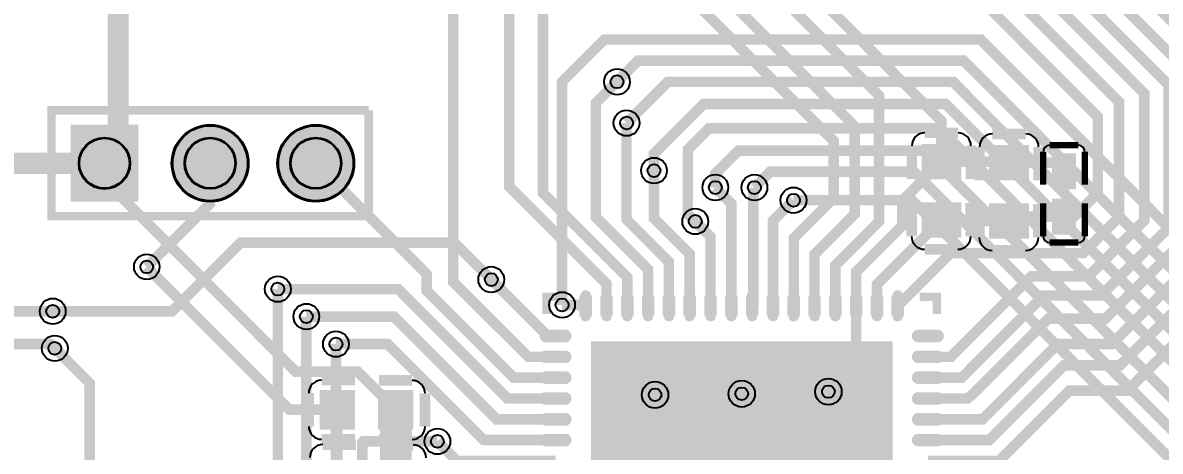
# Model space of a CAD drawing. Header units: millimetres. Extents: x 0 to 155, y 0 to 71.
# Drawn here: x 59.96 to 87.3, y 35.37 to 45.66 of the extents above; entities that cross this region are included whole.
import ezdxf

# ---------------------------------------------------------------- set-up
doc = ezdxf.new("R2010")
doc.units = ezdxf.units.MM
for name, color, linetype, true_color in [('BottomLayer', 7, 'Continuous', 0x0000ff), ('BottomSolderMaskLayer', 7, 'Continuous', 0xaa00ff), ('Hole', 7, 'Continuous', 0x222222), ('Multi-Layer', 7, 'Continuous', 0xc0c0c0), ('TopLayer', 7, 'Continuous', 0xff0000), ('TopPasteMaskLayer', 7, 'Continuous', 0x808080), ('TopSilkLayer', 7, 'Continuous', 0xffcc00), ('TopSolderMaskLayer', 7, 'Continuous', 0x800080)]:
    doc.layers.add(name, color=color, linetype=linetype, true_color=true_color)

msp = doc.modelspace()

# ---------------------------------------------------------------- hatches: boundary and pattern name
at = {"layer": 'BottomSolderMaskLayer'}
for points in [[(61.111, 43.215), (62.737, 43.215), (62.737, 41.365), (61.111, 41.365)], [(63.539, 42.29, 1), (65.39, 42.29, 1)], [(66.079, 42.29, 1), (67.93, 42.29, 1)]]:
    msp.add_hatch(color=256, dxfattribs=at).paths.add_polyline_path(points)
at = {"layer": 'Multi-Layer'}
for points in [[(61.137, 43.19), (62.712, 43.19), (62.712, 41.39), (61.137, 41.39)], [(63.564, 42.29, 1), (65.364, 42.29, 1)], [(66.104, 42.29, 1), (67.904, 42.29, 1)]]:
    msp.add_hatch(color=256, dxfattribs=at).paths.add_polyline_path(points)
at = {"layer": 'TopLayer'}
for points in [[(81.591, 41.93), (81.591, 42.73), (82.491, 42.73), (82.491, 41.93)], [(83.217, 41.904), (83.217, 42.704), (84.117, 42.704), (84.117, 41.904)], [(85.258, 41.703), (84.718, 41.703), (84.718, 42.493), (85.258, 42.493)], [(81.591, 40.53), (81.591, 41.33), (82.491, 41.33), (82.491, 40.53)], [(83.217, 40.504), (83.217, 41.304), (84.117, 41.304), (84.117, 40.504)], [(85.258, 41.403), (84.718, 41.403), (84.718, 40.613), (85.258, 40.613)], [(73.616, 39.117, -0.785398), (73.366, 39.117), (73.366, 38.617, -0.785398), (73.616, 38.617)], [(74.117, 39.117, -0.785398), (73.867, 39.117), (73.867, 38.617, -0.785398), (74.117, 38.617)], [(74.616, 39.117, -0.785398), (74.366, 39.117), (74.366, 38.617, -0.785398), (74.616, 38.617)], [(75.117, 39.117, -0.785398), (74.867, 39.117), (74.867, 38.617, -0.785398), (75.117, 38.617)], [(75.616, 39.117, -0.785398), (75.366, 39.117), (75.366, 38.617, -0.785398), (75.616, 38.617)], [(76.117, 39.117, -0.785398), (75.867, 39.117), (75.867, 38.617, -0.785398), (76.117, 38.617)], [(76.616, 39.117, -0.785398), (76.366, 39.117), (76.366, 38.617, -0.785398), (76.616, 38.617)], [(77.117, 39.117, -0.785398), (76.867, 39.117), (76.867, 38.617, -0.785398), (77.117, 38.617)], [(77.616, 39.117, -0.785398), (77.366, 39.117), (77.366, 38.617, -0.785398), (77.616, 38.617)], [(78.117, 39.117, -0.785398), (77.867, 39.117), (77.867, 38.617, -0.785398), (78.117, 38.617)], [(78.616, 39.117, -0.785398), (78.366, 39.117), (78.366, 38.617, -0.785398), (78.616, 38.617)], [(79.117, 39.117, -0.785398), (78.867, 39.117), (78.867, 38.617, -0.785398), (79.117, 38.617)], [(79.616, 39.117, -0.785398), (79.366, 39.117), (79.366, 38.617, -0.785398), (79.616, 38.617)], [(80.117, 39.117, -0.785398), (79.867, 39.117), (79.867, 38.617, -0.785398), (80.117, 38.617)], [(80.616, 39.117, -0.785398), (80.366, 39.117), (80.366, 38.617, -0.785398), (80.616, 38.617)], [(81.117, 39.117, -0.785398), (80.867, 39.117), (80.867, 38.617, -0.785398), (81.117, 38.617)], [(72.516, 38.017, -0.785398), (72.516, 38.267), (73.017, 38.267, -0.785398), (73.017, 38.017)], [(81.466, 38.017, -0.785398), (81.466, 38.267), (81.967, 38.267, -0.785398), (81.967, 38.017)], [(72.516, 37.517, -0.785398), (72.516, 37.767), (73.017, 37.767, -0.785398), (73.017, 37.517)], [(73.642, 37.992), (80.842, 37.992), (80.842, 30.792), (73.642, 30.792)], [(81.466, 37.517, -0.785398), (81.466, 37.767), (81.967, 37.767, -0.785398), (81.967, 37.517)], [(72.516, 37.017, -0.785398), (72.516, 37.267), (73.017, 37.267, -0.785398), (73.017, 37.017)], [(81.466, 37.017, -0.785398), (81.466, 37.267), (81.967, 37.267, -0.785398), (81.967, 37.017)], [(67.923, 35.922), (67.123, 35.922), (67.123, 36.822), (67.923, 36.822)], [(69.323, 35.922), (68.523, 35.922), (68.523, 36.822), (69.323, 36.822)], [(72.516, 36.517, -0.785398), (72.516, 36.767), (73.017, 36.767, -0.785398), (73.017, 36.517)], [(81.466, 36.517, -0.785398), (81.466, 36.767), (81.967, 36.767, -0.785398), (81.967, 36.517)], [(72.516, 36.017, -0.785398), (72.516, 36.267), (73.017, 36.267, -0.785398), (73.017, 36.017)], [(81.466, 36.017, -0.785398), (81.466, 36.267), (81.967, 36.267, -0.785398), (81.967, 36.017)], [(72.516, 35.517, -0.785398), (72.516, 35.767), (73.017, 35.767, -0.785398), (73.017, 35.517)], [(81.466, 35.517, -0.785398), (81.466, 35.767), (81.967, 35.767, -0.785398), (81.967, 35.517)]]:
    msp.add_hatch(color=256, dxfattribs=at).paths.add_polyline_path(points)
at = {"layer": 'TopPasteMaskLayer'}
for points in [[(81.591, 41.93), (81.591, 42.73), (82.491, 42.73), (82.491, 41.93)], [(83.217, 41.904), (83.217, 42.704), (84.117, 42.704), (84.117, 41.904)], [(84.762, 42.333), (85.212, 42.333), (85.262, 42.283), (85.262, 41.803), (85.212, 41.733), (84.762, 41.733), (84.712, 41.803), (84.712, 42.283)], [(81.591, 40.53), (81.591, 41.33), (82.491, 41.33), (82.491, 40.53)], [(83.217, 40.504), (83.217, 41.304), (84.117, 41.304), (84.117, 40.504)], [(84.762, 41.373), (85.212, 41.373), (85.262, 41.303), (85.262, 40.823), (85.212, 40.773), (84.762, 40.773), (84.712, 40.823), (84.712, 41.303)], [(73.366, 39.117), (73.368, 39.133), (73.371, 39.149), (73.376, 39.164), (73.383, 39.179), (73.392, 39.193), (73.403, 39.205), (73.415, 39.216), (73.429, 39.225), (73.444, 39.232), (73.459, 39.237), (73.475, 39.241), (73.491, 39.242), (73.508, 39.241), (73.524, 39.237), (73.539, 39.232), (73.554, 39.225), (73.568, 39.216), (73.58, 39.205), (73.591, 39.193), (73.6, 39.179), (73.607, 39.164), (73.612, 39.149), (73.615, 39.133), (73.617, 39.117), (73.617, 38.617), (73.615, 38.6), (73.612, 38.584), (73.607, 38.569), (73.6, 38.554), (73.591, 38.54), (73.58, 38.528), (73.568, 38.517), (73.554, 38.508), (73.539, 38.501), (73.524, 38.496), (73.508, 38.493), (73.491, 38.492), (73.475, 38.493), (73.459, 38.496), (73.444, 38.501), (73.429, 38.508), (73.415, 38.517), (73.403, 38.528), (73.392, 38.54), (73.383, 38.554), (73.376, 38.569), (73.371, 38.584), (73.368, 38.6), (73.366, 38.617)], [(73.867, 39.117), (73.868, 39.133), (73.871, 39.149), (73.876, 39.164), (73.883, 39.179), (73.892, 39.193), (73.903, 39.205), (73.916, 39.216), (73.929, 39.225), (73.944, 39.232), (73.959, 39.237), (73.975, 39.241), (73.992, 39.242), (74.008, 39.241), (74.024, 39.237), (74.039, 39.232), (74.054, 39.225), (74.068, 39.216), (74.08, 39.205), (74.091, 39.193), (74.1, 39.179), (74.107, 39.164), (74.112, 39.149), (74.116, 39.133), (74.117, 39.117), (74.117, 38.617), (74.116, 38.6), (74.112, 38.584), (74.107, 38.569), (74.1, 38.554), (74.091, 38.54), (74.08, 38.528), (74.068, 38.517), (74.054, 38.508), (74.039, 38.501), (74.024, 38.496), (74.008, 38.493), (73.992, 38.492), (73.975, 38.493), (73.959, 38.496), (73.944, 38.501), (73.929, 38.508), (73.916, 38.517), (73.903, 38.528), (73.892, 38.54), (73.883, 38.554), (73.876, 38.569), (73.871, 38.584), (73.868, 38.6), (73.867, 38.617)], [(74.366, 39.117), (74.368, 39.133), (74.371, 39.149), (74.376, 39.164), (74.383, 39.179), (74.392, 39.193), (74.403, 39.205), (74.415, 39.216), (74.429, 39.225), (74.444, 39.232), (74.459, 39.237), (74.475, 39.241), (74.491, 39.242), (74.508, 39.241), (74.524, 39.237), (74.539, 39.232), (74.554, 39.225), (74.568, 39.216), (74.58, 39.205), (74.591, 39.193), (74.6, 39.179), (74.607, 39.164), (74.612, 39.149), (74.615, 39.133), (74.617, 39.117), (74.617, 38.617), (74.615, 38.6), (74.612, 38.584), (74.607, 38.569), (74.6, 38.554), (74.591, 38.54), (74.58, 38.528), (74.568, 38.517), (74.554, 38.508), (74.539, 38.501), (74.524, 38.496), (74.508, 38.493), (74.491, 38.492), (74.475, 38.493), (74.459, 38.496), (74.444, 38.501), (74.429, 38.508), (74.415, 38.517), (74.403, 38.528), (74.392, 38.54), (74.383, 38.554), (74.376, 38.569), (74.371, 38.584), (74.368, 38.6), (74.366, 38.617)], [(74.867, 39.117), (74.868, 39.133), (74.871, 39.149), (74.876, 39.164), (74.883, 39.179), (74.892, 39.193), (74.903, 39.205), (74.916, 39.216), (74.929, 39.225), (74.944, 39.232), (74.959, 39.237), (74.975, 39.241), (74.992, 39.242), (75.008, 39.241), (75.024, 39.237), (75.039, 39.232), (75.054, 39.225), (75.068, 39.216), (75.08, 39.205), (75.091, 39.193), (75.1, 39.179), (75.107, 39.164), (75.112, 39.149), (75.116, 39.133), (75.117, 39.117), (75.117, 38.617), (75.116, 38.6), (75.112, 38.584), (75.107, 38.569), (75.1, 38.554), (75.091, 38.54), (75.08, 38.528), (75.068, 38.517), (75.054, 38.508), (75.039, 38.501), (75.024, 38.496), (75.008, 38.493), (74.992, 38.492), (74.975, 38.493), (74.959, 38.496), (74.944, 38.501), (74.929, 38.508), (74.916, 38.517), (74.903, 38.528), (74.892, 38.54), (74.883, 38.554), (74.876, 38.569), (74.871, 38.584), (74.868, 38.6), (74.867, 38.617)], [(75.366, 39.117), (75.368, 39.133), (75.371, 39.149), (75.376, 39.164), (75.383, 39.179), (75.392, 39.193), (75.403, 39.205), (75.415, 39.216), (75.429, 39.225), (75.444, 39.232), (75.459, 39.237), (75.475, 39.241), (75.492, 39.242), (75.508, 39.241), (75.524, 39.237), (75.539, 39.232), (75.554, 39.225), (75.568, 39.216), (75.58, 39.205), (75.591, 39.193), (75.6, 39.179), (75.607, 39.164), (75.612, 39.149), (75.615, 39.133), (75.617, 39.117), (75.617, 38.617), (75.615, 38.6), (75.612, 38.584), (75.607, 38.569), (75.6, 38.554), (75.591, 38.54), (75.58, 38.528), (75.568, 38.517), (75.554, 38.508), (75.539, 38.501), (75.524, 38.496), (75.508, 38.493), (75.492, 38.492), (75.475, 38.493), (75.459, 38.496), (75.444, 38.501), (75.429, 38.508), (75.415, 38.517), (75.403, 38.528), (75.392, 38.54), (75.383, 38.554), (75.376, 38.569), (75.371, 38.584), (75.368, 38.6), (75.366, 38.617)], [(75.867, 39.117), (75.868, 39.133), (75.871, 39.149), (75.876, 39.164), (75.883, 39.179), (75.892, 39.193), (75.903, 39.205), (75.916, 39.216), (75.929, 39.225), (75.944, 39.232), (75.959, 39.237), (75.975, 39.241), (75.992, 39.242), (76.008, 39.241), (76.024, 39.237), (76.039, 39.232), (76.054, 39.225), (76.068, 39.216), (76.08, 39.205), (76.091, 39.193), (76.1, 39.179), (76.107, 39.164), (76.112, 39.149), (76.116, 39.133), (76.117, 39.117), (76.117, 38.617), (76.116, 38.6), (76.112, 38.584), (76.107, 38.569), (76.1, 38.554), (76.091, 38.54), (76.08, 38.528), (76.068, 38.517), (76.054, 38.508), (76.039, 38.501), (76.024, 38.496), (76.008, 38.493), (75.992, 38.492), (75.975, 38.493), (75.959, 38.496), (75.944, 38.501), (75.929, 38.508), (75.916, 38.517), (75.903, 38.528), (75.892, 38.54), (75.883, 38.554), (75.876, 38.569), (75.871, 38.584), (75.868, 38.6), (75.867, 38.617)], [(76.366, 39.117), (76.368, 39.133), (76.371, 39.149), (76.376, 39.164), (76.383, 39.179), (76.392, 39.193), (76.403, 39.205), (76.415, 39.216), (76.429, 39.225), (76.444, 39.232), (76.459, 39.237), (76.475, 39.241), (76.492, 39.242), (76.508, 39.241), (76.524, 39.237), (76.539, 39.232), (76.554, 39.225), (76.568, 39.216), (76.58, 39.205), (76.591, 39.193), (76.6, 39.179), (76.607, 39.164), (76.612, 39.149), (76.615, 39.133), (76.617, 39.117), (76.617, 38.617), (76.615, 38.6), (76.612, 38.584), (76.607, 38.569), (76.6, 38.554), (76.591, 38.54), (76.58, 38.528), (76.568, 38.517), (76.554, 38.508), (76.539, 38.501), (76.524, 38.496), (76.508, 38.493), (76.492, 38.492), (76.475, 38.493), (76.459, 38.496), (76.444, 38.501), (76.429, 38.508), (76.415, 38.517), (76.403, 38.528), (76.392, 38.54), (76.383, 38.554), (76.376, 38.569), (76.371, 38.584), (76.368, 38.6), (76.366, 38.617)], [(76.867, 39.117), (76.868, 39.133), (76.871, 39.149), (76.876, 39.164), (76.883, 39.179), (76.892, 39.193), (76.903, 39.205), (76.916, 39.216), (76.929, 39.225), (76.944, 39.232), (76.959, 39.237), (76.975, 39.241), (76.992, 39.242), (77.008, 39.241), (77.024, 39.237), (77.039, 39.232), (77.054, 39.225), (77.068, 39.216), (77.08, 39.205), (77.091, 39.193), (77.1, 39.179), (77.107, 39.164), (77.112, 39.149), (77.116, 39.133), (77.117, 39.117), (77.117, 38.617), (77.116, 38.6), (77.112, 38.584), (77.107, 38.569), (77.1, 38.554), (77.091, 38.54), (77.08, 38.528), (77.068, 38.517), (77.054, 38.508), (77.039, 38.501), (77.024, 38.496), (77.008, 38.493), (76.992, 38.492), (76.975, 38.493), (76.959, 38.496), (76.944, 38.501), (76.929, 38.508), (76.916, 38.517), (76.903, 38.528), (76.892, 38.54), (76.883, 38.554), (76.876, 38.569), (76.871, 38.584), (76.868, 38.6), (76.867, 38.617)], [(77.366, 39.117), (77.368, 39.133), (77.371, 39.149), (77.376, 39.164), (77.383, 39.179), (77.392, 39.193), (77.403, 39.205), (77.415, 39.216), (77.429, 39.225), (77.444, 39.232), (77.459, 39.237), (77.475, 39.241), (77.491, 39.242), (77.508, 39.241), (77.524, 39.237), (77.539, 39.232), (77.554, 39.225), (77.568, 39.216), (77.58, 39.205), (77.591, 39.193), (77.6, 39.179), (77.607, 39.164), (77.612, 39.149), (77.615, 39.133), (77.617, 39.117), (77.617, 38.617), (77.615, 38.6), (77.612, 38.584), (77.607, 38.569), (77.6, 38.554), (77.591, 38.54), (77.58, 38.528), (77.568, 38.517), (77.554, 38.508), (77.539, 38.501), (77.524, 38.496), (77.508, 38.493), (77.491, 38.492), (77.475, 38.493), (77.459, 38.496), (77.444, 38.501), (77.429, 38.508), (77.415, 38.517), (77.403, 38.528), (77.392, 38.54), (77.383, 38.554), (77.376, 38.569), (77.371, 38.584), (77.368, 38.6), (77.366, 38.617)], [(77.867, 39.117), (77.868, 39.133), (77.871, 39.149), (77.876, 39.164), (77.883, 39.179), (77.892, 39.193), (77.903, 39.205), (77.916, 39.216), (77.929, 39.225), (77.944, 39.232), (77.959, 39.237), (77.975, 39.241), (77.992, 39.242), (78.008, 39.241), (78.024, 39.237), (78.039, 39.232), (78.054, 39.225), (78.068, 39.216), (78.08, 39.205), (78.091, 39.193), (78.1, 39.179), (78.107, 39.164), (78.112, 39.149), (78.116, 39.133), (78.117, 39.117), (78.117, 38.617), (78.116, 38.6), (78.112, 38.584), (78.107, 38.569), (78.1, 38.554), (78.091, 38.54), (78.08, 38.528), (78.068, 38.517), (78.054, 38.508), (78.039, 38.501), (78.024, 38.496), (78.008, 38.493), (77.992, 38.492), (77.975, 38.493), (77.959, 38.496), (77.944, 38.501), (77.929, 38.508), (77.916, 38.517), (77.903, 38.528), (77.892, 38.54), (77.883, 38.554), (77.876, 38.569), (77.871, 38.584), (77.868, 38.6), (77.867, 38.617)], [(78.366, 39.117), (78.368, 39.133), (78.371, 39.149), (78.376, 39.164), (78.383, 39.179), (78.392, 39.193), (78.403, 39.205), (78.415, 39.216), (78.429, 39.225), (78.444, 39.232), (78.459, 39.237), (78.475, 39.241), (78.491, 39.242), (78.508, 39.241), (78.524, 39.237), (78.539, 39.232), (78.554, 39.225), (78.568, 39.216), (78.58, 39.205), (78.591, 39.193), (78.6, 39.179), (78.607, 39.164), (78.612, 39.149), (78.615, 39.133), (78.617, 39.117), (78.617, 38.617), (78.615, 38.6), (78.612, 38.584), (78.607, 38.569), (78.6, 38.554), (78.591, 38.54), (78.58, 38.528), (78.568, 38.517), (78.554, 38.508), (78.539, 38.501), (78.524, 38.496), (78.508, 38.493), (78.491, 38.492), (78.475, 38.493), (78.459, 38.496), (78.444, 38.501), (78.429, 38.508), (78.415, 38.517), (78.403, 38.528), (78.392, 38.54), (78.383, 38.554), (78.376, 38.569), (78.371, 38.584), (78.368, 38.6), (78.366, 38.617)], [(78.867, 39.117), (78.868, 39.133), (78.871, 39.149), (78.876, 39.164), (78.883, 39.179), (78.892, 39.193), (78.903, 39.205), (78.916, 39.216), (78.929, 39.225), (78.944, 39.232), (78.959, 39.237), (78.975, 39.241), (78.992, 39.242), (79.008, 39.241), (79.024, 39.237), (79.039, 39.232), (79.054, 39.225), (79.068, 39.216), (79.08, 39.205), (79.091, 39.193), (79.1, 39.179), (79.107, 39.164), (79.112, 39.149), (79.116, 39.133), (79.117, 39.117), (79.117, 38.617), (79.116, 38.6), (79.112, 38.584), (79.107, 38.569), (79.1, 38.554), (79.091, 38.54), (79.08, 38.528), (79.068, 38.517), (79.054, 38.508), (79.039, 38.501), (79.024, 38.496), (79.008, 38.493), (78.992, 38.492), (78.975, 38.493), (78.959, 38.496), (78.944, 38.501), (78.929, 38.508), (78.916, 38.517), (78.903, 38.528), (78.892, 38.54), (78.883, 38.554), (78.876, 38.569), (78.871, 38.584), (78.868, 38.6), (78.867, 38.617)], [(79.366, 39.117), (79.368, 39.133), (79.371, 39.149), (79.376, 39.164), (79.383, 39.179), (79.392, 39.193), (79.403, 39.205), (79.415, 39.216), (79.429, 39.225), (79.444, 39.232), (79.459, 39.237), (79.475, 39.241), (79.492, 39.242), (79.508, 39.241), (79.524, 39.237), (79.539, 39.232), (79.554, 39.225), (79.568, 39.216), (79.58, 39.205), (79.591, 39.193), (79.6, 39.179), (79.607, 39.164), (79.612, 39.149), (79.615, 39.133), (79.617, 39.117), (79.617, 38.617), (79.615, 38.6), (79.612, 38.584), (79.607, 38.569), (79.6, 38.554), (79.591, 38.54), (79.58, 38.528), (79.568, 38.517), (79.554, 38.508), (79.539, 38.501), (79.524, 38.496), (79.508, 38.493), (79.492, 38.492), (79.475, 38.493), (79.459, 38.496), (79.444, 38.501), (79.429, 38.508), (79.415, 38.517), (79.403, 38.528), (79.392, 38.54), (79.383, 38.554), (79.376, 38.569), (79.371, 38.584), (79.368, 38.6), (79.366, 38.617)], [(79.867, 39.117), (79.868, 39.133), (79.871, 39.149), (79.876, 39.164), (79.883, 39.179), (79.892, 39.193), (79.903, 39.205), (79.916, 39.216), (79.929, 39.225), (79.944, 39.232), (79.959, 39.237), (79.975, 39.241), (79.992, 39.242), (80.008, 39.241), (80.024, 39.237), (80.039, 39.232), (80.054, 39.225), (80.068, 39.216), (80.08, 39.205), (80.091, 39.193), (80.1, 39.179), (80.107, 39.164), (80.112, 39.149), (80.116, 39.133), (80.117, 39.117), (80.117, 38.617), (80.116, 38.6), (80.112, 38.584), (80.107, 38.569), (80.1, 38.554), (80.091, 38.54), (80.08, 38.528), (80.068, 38.517), (80.054, 38.508), (80.039, 38.501), (80.024, 38.496), (80.008, 38.493), (79.992, 38.492), (79.975, 38.493), (79.959, 38.496), (79.944, 38.501), (79.929, 38.508), (79.916, 38.517), (79.903, 38.528), (79.892, 38.54), (79.883, 38.554), (79.876, 38.569), (79.871, 38.584), (79.868, 38.6), (79.867, 38.617)], [(80.366, 39.117), (80.368, 39.133), (80.371, 39.149), (80.376, 39.164), (80.383, 39.179), (80.392, 39.193), (80.403, 39.205), (80.415, 39.216), (80.429, 39.225), (80.444, 39.232), (80.459, 39.237), (80.475, 39.241), (80.492, 39.242), (80.508, 39.241), (80.524, 39.237), (80.539, 39.232), (80.554, 39.225), (80.568, 39.216), (80.58, 39.205), (80.591, 39.193), (80.6, 39.179), (80.607, 39.164), (80.612, 39.149), (80.615, 39.133), (80.617, 39.117), (80.617, 38.617), (80.615, 38.6), (80.612, 38.584), (80.607, 38.569), (80.6, 38.554), (80.591, 38.54), (80.58, 38.528), (80.568, 38.517), (80.554, 38.508), (80.539, 38.501), (80.524, 38.496), (80.508, 38.493), (80.492, 38.492), (80.475, 38.493), (80.459, 38.496), (80.444, 38.501), (80.429, 38.508), (80.415, 38.517), (80.403, 38.528), (80.392, 38.54), (80.383, 38.554), (80.376, 38.569), (80.371, 38.584), (80.368, 38.6), (80.366, 38.617)], [(80.867, 39.117), (80.868, 39.133), (80.871, 39.149), (80.876, 39.164), (80.883, 39.179), (80.892, 39.193), (80.903, 39.205), (80.916, 39.216), (80.929, 39.225), (80.944, 39.232), (80.959, 39.237), (80.975, 39.241), (80.992, 39.242), (81.008, 39.241), (81.024, 39.237), (81.039, 39.232), (81.054, 39.225), (81.068, 39.216), (81.08, 39.205), (81.091, 39.193), (81.1, 39.179), (81.107, 39.164), (81.112, 39.149), (81.116, 39.133), (81.117, 39.117), (81.117, 38.617), (81.116, 38.6), (81.112, 38.584), (81.107, 38.569), (81.1, 38.554), (81.091, 38.54), (81.08, 38.528), (81.068, 38.517), (81.054, 38.508), (81.039, 38.501), (81.024, 38.496), (81.008, 38.493), (80.992, 38.492), (80.975, 38.493), (80.959, 38.496), (80.944, 38.501), (80.929, 38.508), (80.916, 38.517), (80.903, 38.528), (80.892, 38.54), (80.883, 38.554), (80.876, 38.569), (80.871, 38.584), (80.868, 38.6), (80.867, 38.617)], [(72.517, 38.017), (72.5, 38.018), (72.484, 38.021), (72.469, 38.026), (72.454, 38.033), (72.44, 38.043), (72.428, 38.053), (72.417, 38.066), (72.408, 38.079), (72.401, 38.094), (72.396, 38.109), (72.393, 38.125), (72.392, 38.142), (72.393, 38.158), (72.396, 38.174), (72.401, 38.189), (72.408, 38.204), (72.417, 38.218), (72.428, 38.23), (72.44, 38.241), (72.454, 38.25), (72.469, 38.257), (72.484, 38.262), (72.5, 38.266), (72.517, 38.267), (73.017, 38.267), (73.033, 38.266), (73.049, 38.262), (73.064, 38.257), (73.079, 38.25), (73.093, 38.241), (73.105, 38.23), (73.116, 38.218), (73.125, 38.204), (73.132, 38.189), (73.137, 38.174), (73.141, 38.158), (73.142, 38.142), (73.141, 38.125), (73.137, 38.109), (73.132, 38.094), (73.125, 38.079), (73.116, 38.066), (73.105, 38.053), (73.093, 38.043), (73.079, 38.033), (73.064, 38.026), (73.049, 38.021), (73.033, 38.018), (73.017, 38.017)], [(81.466, 38.017), (81.45, 38.018), (81.434, 38.021), (81.419, 38.026), (81.404, 38.033), (81.39, 38.043), (81.378, 38.053), (81.367, 38.066), (81.358, 38.079), (81.351, 38.094), (81.346, 38.109), (81.343, 38.125), (81.341, 38.142), (81.343, 38.158), (81.346, 38.174), (81.351, 38.189), (81.358, 38.204), (81.367, 38.218), (81.378, 38.23), (81.39, 38.241), (81.404, 38.25), (81.419, 38.257), (81.434, 38.262), (81.45, 38.266), (81.466, 38.267), (81.967, 38.267), (81.983, 38.266), (81.999, 38.262), (82.014, 38.257), (82.029, 38.25), (82.043, 38.241), (82.055, 38.23), (82.066, 38.218), (82.075, 38.204), (82.082, 38.189), (82.087, 38.174), (82.091, 38.158), (82.092, 38.142), (82.091, 38.125), (82.087, 38.109), (82.082, 38.094), (82.075, 38.079), (82.066, 38.066), (82.055, 38.053), (82.043, 38.043), (82.029, 38.033), (82.014, 38.026), (81.999, 38.021), (81.983, 38.018), (81.967, 38.017)], [(72.517, 37.517), (72.5, 37.518), (72.485, 37.521), (72.469, 37.527), (72.455, 37.534), (72.442, 37.543), (72.43, 37.554), (72.419, 37.566), (72.41, 37.58), (72.403, 37.594), (72.398, 37.61), (72.395, 37.625), (72.394, 37.642), (72.395, 37.658), (72.398, 37.673), (72.403, 37.689), (72.41, 37.703), (72.419, 37.717), (72.43, 37.729), (72.442, 37.74), (72.455, 37.749), (72.469, 37.756), (72.485, 37.762), (72.5, 37.765), (72.517, 37.766), (73.017, 37.766), (73.033, 37.765), (73.049, 37.762), (73.064, 37.756), (73.078, 37.749), (73.091, 37.74), (73.103, 37.729), (73.114, 37.717), (73.123, 37.703), (73.13, 37.689), (73.135, 37.673), (73.138, 37.658), (73.139, 37.642), (73.138, 37.625), (73.135, 37.61), (73.13, 37.594), (73.123, 37.58), (73.114, 37.566), (73.103, 37.554), (73.091, 37.543), (73.078, 37.534), (73.064, 37.527), (73.049, 37.521), (73.033, 37.518), (73.017, 37.517)], [(81.466, 37.517), (81.45, 37.518), (81.435, 37.521), (81.419, 37.527), (81.405, 37.534), (81.392, 37.543), (81.38, 37.554), (81.369, 37.566), (81.36, 37.58), (81.353, 37.594), (81.348, 37.61), (81.345, 37.625), (81.344, 37.642), (81.345, 37.658), (81.348, 37.673), (81.353, 37.689), (81.36, 37.703), (81.369, 37.717), (81.38, 37.729), (81.392, 37.74), (81.405, 37.749), (81.419, 37.756), (81.435, 37.762), (81.45, 37.765), (81.466, 37.766), (81.967, 37.766), (81.983, 37.765), (81.998, 37.762), (82.014, 37.756), (82.028, 37.749), (82.041, 37.74), (82.053, 37.729), (82.064, 37.717), (82.073, 37.703), (82.08, 37.689), (82.085, 37.673), (82.088, 37.658), (82.089, 37.642), (82.088, 37.625), (82.085, 37.61), (82.08, 37.594), (82.073, 37.58), (82.064, 37.566), (82.053, 37.554), (82.041, 37.543), (82.028, 37.534), (82.014, 37.527), (81.998, 37.521), (81.983, 37.518), (81.967, 37.517)], [(72.517, 37.017), (72.5, 37.018), (72.484, 37.021), (72.469, 37.026), (72.454, 37.033), (72.44, 37.043), (72.428, 37.053), (72.417, 37.066), (72.408, 37.079), (72.401, 37.094), (72.396, 37.109), (72.393, 37.125), (72.392, 37.142), (72.393, 37.158), (72.396, 37.174), (72.401, 37.189), (72.408, 37.204), (72.417, 37.218), (72.428, 37.23), (72.44, 37.241), (72.454, 37.25), (72.469, 37.257), (72.484, 37.262), (72.5, 37.266), (72.517, 37.267), (73.017, 37.267), (73.033, 37.266), (73.049, 37.262), (73.064, 37.257), (73.079, 37.25), (73.093, 37.241), (73.105, 37.23), (73.116, 37.218), (73.125, 37.204), (73.132, 37.189), (73.137, 37.174), (73.141, 37.158), (73.142, 37.142), (73.141, 37.125), (73.137, 37.109), (73.132, 37.094), (73.125, 37.079), (73.116, 37.066), (73.105, 37.053), (73.093, 37.043), (73.079, 37.033), (73.064, 37.026), (73.049, 37.021), (73.033, 37.018), (73.017, 37.017)], [(74.362, 37.272), (80.122, 37.272), (80.122, 31.512), (74.362, 31.512)], [(81.466, 37.017), (81.45, 37.018), (81.434, 37.021), (81.419, 37.026), (81.404, 37.033), (81.39, 37.043), (81.378, 37.053), (81.367, 37.066), (81.358, 37.079), (81.351, 37.094), (81.346, 37.109), (81.343, 37.125), (81.342, 37.142), (81.343, 37.158), (81.346, 37.174), (81.351, 37.189), (81.358, 37.204), (81.367, 37.218), (81.378, 37.23), (81.39, 37.241), (81.404, 37.25), (81.419, 37.257), (81.434, 37.262), (81.45, 37.266), (81.466, 37.267), (81.967, 37.267), (81.983, 37.266), (81.999, 37.262), (82.014, 37.257), (82.029, 37.25), (82.043, 37.241), (82.055, 37.23), (82.066, 37.218), (82.075, 37.204), (82.082, 37.189), (82.087, 37.174), (82.091, 37.158), (82.092, 37.142), (82.091, 37.125), (82.087, 37.109), (82.082, 37.094), (82.075, 37.079), (82.066, 37.066), (82.055, 37.053), (82.043, 37.043), (82.029, 37.033), (82.014, 37.026), (81.999, 37.021), (81.983, 37.018), (81.967, 37.017)], [(67.923, 35.922), (67.123, 35.922), (67.123, 36.822), (67.923, 36.822)], [(69.323, 35.922), (68.523, 35.922), (68.523, 36.822), (69.323, 36.822)], [(72.517, 36.517), (72.5, 36.518), (72.485, 36.521), (72.469, 36.527), (72.455, 36.534), (72.441, 36.543), (72.429, 36.554), (72.419, 36.566), (72.41, 36.58), (72.403, 36.594), (72.398, 36.609), (72.394, 36.625), (72.393, 36.642), (72.394, 36.658), (72.398, 36.674), (72.403, 36.689), (72.41, 36.703), (72.419, 36.717), (72.429, 36.729), (72.441, 36.74), (72.455, 36.749), (72.469, 36.756), (72.485, 36.762), (72.5, 36.765), (72.517, 36.766), (73.017, 36.766), (73.033, 36.765), (73.049, 36.762), (73.064, 36.756), (73.078, 36.749), (73.092, 36.74), (73.104, 36.729), (73.114, 36.717), (73.123, 36.703), (73.131, 36.689), (73.136, 36.674), (73.139, 36.658), (73.14, 36.642), (73.139, 36.625), (73.136, 36.609), (73.131, 36.594), (73.123, 36.58), (73.114, 36.566), (73.104, 36.554), (73.092, 36.543), (73.078, 36.534), (73.064, 36.527), (73.049, 36.521), (73.033, 36.518), (73.017, 36.517)], [(81.466, 36.517), (81.45, 36.518), (81.434, 36.521), (81.419, 36.527), (81.405, 36.534), (81.391, 36.543), (81.379, 36.554), (81.369, 36.566), (81.36, 36.58), (81.353, 36.594), (81.347, 36.609), (81.344, 36.625), (81.343, 36.642), (81.344, 36.658), (81.347, 36.674), (81.353, 36.689), (81.36, 36.703), (81.369, 36.717), (81.379, 36.729), (81.391, 36.74), (81.405, 36.749), (81.419, 36.756), (81.434, 36.762), (81.45, 36.765), (81.466, 36.766), (81.967, 36.766), (81.983, 36.765), (81.999, 36.762), (82.014, 36.756), (82.028, 36.749), (82.042, 36.74), (82.054, 36.729), (82.064, 36.717), (82.073, 36.703), (82.08, 36.689), (82.086, 36.674), (82.089, 36.658), (82.09, 36.642), (82.089, 36.625), (82.086, 36.609), (82.08, 36.594), (82.073, 36.58), (82.064, 36.566), (82.054, 36.554), (82.042, 36.543), (82.028, 36.534), (82.014, 36.527), (81.999, 36.521), (81.983, 36.518), (81.967, 36.517)], [(72.517, 36.017), (72.5, 36.018), (72.484, 36.021), (72.469, 36.026), (72.454, 36.033), (72.44, 36.042), (72.428, 36.053), (72.417, 36.066), (72.408, 36.079), (72.401, 36.094), (72.396, 36.109), (72.393, 36.125), (72.392, 36.142), (72.393, 36.158), (72.396, 36.174), (72.401, 36.189), (72.408, 36.204), (72.417, 36.218), (72.428, 36.23), (72.44, 36.241), (72.454, 36.25), (72.469, 36.257), (72.484, 36.262), (72.5, 36.266), (72.517, 36.267), (73.017, 36.267), (73.033, 36.266), (73.049, 36.262), (73.064, 36.257), (73.079, 36.25), (73.093, 36.241), (73.105, 36.23), (73.116, 36.218), (73.125, 36.204), (73.132, 36.189), (73.137, 36.174), (73.141, 36.158), (73.142, 36.142), (73.141, 36.125), (73.137, 36.109), (73.132, 36.094), (73.125, 36.079), (73.116, 36.066), (73.105, 36.053), (73.093, 36.042), (73.079, 36.033), (73.064, 36.026), (73.049, 36.021), (73.033, 36.018), (73.017, 36.017)], [(81.466, 36.017), (81.45, 36.018), (81.434, 36.021), (81.419, 36.026), (81.404, 36.033), (81.39, 36.042), (81.378, 36.053), (81.367, 36.066), (81.358, 36.079), (81.351, 36.094), (81.346, 36.109), (81.343, 36.125), (81.341, 36.142), (81.343, 36.158), (81.346, 36.174), (81.351, 36.189), (81.358, 36.204), (81.367, 36.218), (81.378, 36.23), (81.39, 36.241), (81.404, 36.25), (81.419, 36.257), (81.434, 36.262), (81.45, 36.266), (81.466, 36.267), (81.967, 36.267), (81.983, 36.266), (81.999, 36.262), (82.014, 36.257), (82.029, 36.25), (82.043, 36.241), (82.055, 36.23), (82.066, 36.218), (82.075, 36.204), (82.082, 36.189), (82.087, 36.174), (82.091, 36.158), (82.092, 36.142), (82.091, 36.125), (82.087, 36.109), (82.082, 36.094), (82.075, 36.079), (82.066, 36.066), (82.055, 36.053), (82.043, 36.042), (82.029, 36.033), (82.014, 36.026), (81.999, 36.021), (81.983, 36.018), (81.967, 36.017)], [(72.517, 35.517), (72.5, 35.518), (72.484, 35.521), (72.469, 35.526), (72.454, 35.533), (72.44, 35.542), (72.428, 35.553), (72.417, 35.565), (72.408, 35.579), (72.401, 35.594), (72.396, 35.609), (72.393, 35.625), (72.392, 35.642), (72.393, 35.658), (72.396, 35.674), (72.401, 35.689), (72.408, 35.704), (72.417, 35.718), (72.428, 35.73), (72.44, 35.741), (72.454, 35.75), (72.469, 35.757), (72.484, 35.762), (72.5, 35.765), (72.517, 35.766), (73.017, 35.766), (73.033, 35.765), (73.049, 35.762), (73.064, 35.757), (73.079, 35.75), (73.093, 35.741), (73.105, 35.73), (73.116, 35.718), (73.125, 35.704), (73.132, 35.689), (73.137, 35.674), (73.141, 35.658), (73.142, 35.642), (73.141, 35.625), (73.137, 35.609), (73.132, 35.594), (73.125, 35.579), (73.116, 35.565), (73.105, 35.553), (73.093, 35.542), (73.079, 35.533), (73.064, 35.526), (73.049, 35.521), (73.033, 35.518), (73.017, 35.517)], [(81.466, 35.517), (81.45, 35.518), (81.434, 35.521), (81.419, 35.526), (81.404, 35.533), (81.39, 35.542), (81.378, 35.553), (81.367, 35.565), (81.358, 35.579), (81.351, 35.594), (81.346, 35.609), (81.343, 35.625), (81.342, 35.642), (81.343, 35.658), (81.346, 35.674), (81.351, 35.689), (81.358, 35.704), (81.367, 35.718), (81.378, 35.73), (81.39, 35.741), (81.404, 35.75), (81.419, 35.757), (81.434, 35.762), (81.45, 35.765), (81.466, 35.766), (81.967, 35.766), (81.983, 35.765), (81.999, 35.762), (82.014, 35.757), (82.029, 35.75), (82.043, 35.741), (82.055, 35.73), (82.066, 35.718), (82.075, 35.704), (82.082, 35.689), (82.087, 35.674), (82.091, 35.658), (82.092, 35.642), (82.091, 35.625), (82.087, 35.609), (82.082, 35.594), (82.075, 35.579), (82.066, 35.565), (82.055, 35.553), (82.043, 35.542), (82.029, 35.533), (82.014, 35.526), (81.999, 35.521), (81.983, 35.518), (81.967, 35.517)]]:
    msp.add_hatch(color=256, dxfattribs=at).paths.add_polyline_path(points)
at = {"layer": 'TopSolderMaskLayer'}
for points in [[(61.111, 43.215), (62.737, 43.215), (62.737, 41.365), (61.111, 41.365)], [(63.539, 42.29, 1), (65.39, 42.29, 1)], [(66.079, 42.29, 1), (67.93, 42.29, 1)], [(81.563, 41.907), (81.563, 42.752), (82.52, 42.752), (82.52, 41.907)], [(83.188, 41.882), (83.188, 42.727), (84.145, 42.727), (84.145, 41.882)], [(85.275, 41.666), (84.7, 41.666), (84.7, 42.531), (85.275, 42.531)], [(81.563, 40.507), (81.563, 41.352), (82.52, 41.352), (82.52, 40.507)], [(83.188, 40.482), (83.188, 41.327), (84.145, 41.327), (84.145, 40.482)], [(85.275, 41.44), (84.7, 41.44), (84.7, 40.576), (85.275, 40.576)], [(73.642, 39.134, -0.785398), (73.341, 39.134), (73.341, 38.6, -0.785398), (73.642, 38.6)], [(74.142, 39.134, -0.785398), (73.841, 39.134), (73.841, 38.6, -0.785398), (74.142, 38.6)], [(74.642, 39.134, -0.785398), (74.341, 39.134), (74.341, 38.6, -0.785398), (74.642, 38.6)], [(75.142, 39.134, -0.785398), (74.841, 39.134), (74.841, 38.6, -0.785398), (75.142, 38.6)], [(75.642, 39.134, -0.785398), (75.341, 39.134), (75.341, 38.6, -0.785398), (75.642, 38.6)], [(76.142, 39.134, -0.785398), (75.841, 39.134), (75.841, 38.6, -0.785398), (76.142, 38.6)], [(76.642, 39.134, -0.785398), (76.341, 39.134), (76.341, 38.6, -0.785398), (76.642, 38.6)], [(77.142, 39.134, -0.785398), (76.841, 39.134), (76.841, 38.6, -0.785398), (77.142, 38.6)], [(77.642, 39.134, -0.785398), (77.341, 39.134), (77.341, 38.6, -0.785398), (77.642, 38.6)], [(78.142, 39.134, -0.785398), (77.841, 39.134), (77.841, 38.6, -0.785398), (78.142, 38.6)], [(78.642, 39.134, -0.785398), (78.341, 39.134), (78.341, 38.6, -0.785398), (78.642, 38.6)], [(79.142, 39.134, -0.785398), (78.841, 39.134), (78.841, 38.6, -0.785398), (79.142, 38.6)], [(79.642, 39.134, -0.785398), (79.341, 39.134), (79.341, 38.6, -0.785398), (79.642, 38.6)], [(80.142, 39.134, -0.785398), (79.841, 39.134), (79.841, 38.6, -0.785398), (80.142, 38.6)], [(80.642, 39.134, -0.785398), (80.341, 39.134), (80.341, 38.6, -0.785398), (80.642, 38.6)], [(81.142, 39.134, -0.785398), (80.841, 39.134), (80.841, 38.6, -0.785398), (81.142, 38.6)], [(72.5, 37.991, -0.785398), (72.5, 38.292), (73.034, 38.292, -0.785398), (73.034, 37.991)], [(81.449, 37.991, -0.785398), (81.449, 38.292), (81.983, 38.292, -0.785398), (81.983, 37.991)], [(73.616, 38.017), (80.867, 38.017), (80.867, 30.766), (73.616, 30.766)], [(72.5, 37.491, -0.785398), (72.5, 37.792), (73.034, 37.792, -0.785398), (73.034, 37.491)], [(81.449, 37.491, -0.785398), (81.449, 37.792), (81.983, 37.792, -0.785398), (81.983, 37.491)], [(72.5, 36.991, -0.785398), (72.5, 37.292), (73.034, 37.292, -0.785398), (73.034, 36.991)], [(81.449, 36.991, -0.785398), (81.449, 37.292), (81.983, 37.292, -0.785398), (81.983, 36.991)], [(67.949, 35.896), (67.098, 35.896), (67.098, 36.847), (67.949, 36.847)], [(69.349, 35.896), (68.498, 35.896), (68.498, 36.847), (69.349, 36.847)], [(72.5, 36.491, -0.785398), (72.5, 36.792), (73.034, 36.792, -0.785398), (73.034, 36.491)], [(81.449, 36.491, -0.785398), (81.449, 36.792), (81.983, 36.792, -0.785398), (81.983, 36.491)], [(72.5, 35.991, -0.785398), (72.5, 36.292), (73.034, 36.292, -0.785398), (73.034, 35.991)], [(81.449, 35.991, -0.785398), (81.449, 36.292), (81.983, 36.292, -0.785398), (81.983, 35.991)], [(72.5, 35.491, -0.785398), (72.5, 35.792), (73.034, 35.792, -0.785398), (73.034, 35.491)], [(81.449, 35.491, -0.785398), (81.449, 35.792), (81.983, 35.792, -0.785398), (81.983, 35.491)]]:
    msp.add_hatch(color=256, dxfattribs=at).paths.add_polyline_path(points)

# ---------------------------------------------------------------- linework, layer by layer
at = {"layer": 'BottomLayer', "const_width": 0.254}
for points in [[(72.922, 38.886), (72.922, 44.246), (73.938, 45.262), (82.981, 45.262), (100.913, 27.329), (100.913, 9.12)], [(74.243, 44.246), (74.751, 44.754), (82.574, 44.754), (100.075, 27.253), (100.075, 7.822)], [(74.472, 43.255), (75.462, 44.246), (82.32, 44.246), (99.339, 27.228), (99.339, 7.111), (99.694, 6.755), (99.694, 6.425)], [(75.132, 42.112), (75.132, 42.519), (76.326, 43.712), (82.143, 43.712), (98.704, 27.151), (98.704, 2.818), (96.672, 0.786), (88.645, 0.786), (86.74, 2.691), (86.74, 3.227)], [(76.123, 40.893), (75.945, 41.071), (75.945, 42.62), (76.453, 43.128), (81.99, 43.128), (97.916, 27.202), (97.916, 12.724), (94.36, 9.168), (94.36, 5.767)], [(76.605, 41.706), (76.605, 42.036), (77.164, 42.595), (81.635, 42.595), (97.434, 26.796), (97.434, 12.953), (91.82, 7.339), (91.82, 5.767)], [(62.941, 39.802), (64.465, 41.326), (64.465, 42.291)], [(77.545, 41.708), (77.926, 42.087), (81.381, 42.087), (96.976, 26.491), (96.976, 13.258), (89.483, 5.767), (89.28, 5.767)], [(78.485, 41.403), (81.33, 41.403), (96.494, 26.237), (96.494, 13.537), (90.144, 7.187), (88.544, 7.187), (87.121, 5.767), (86.74, 5.767)], [(71.222, 39.497), (70.333, 40.386), (65.227, 40.386), (65.202, 40.386), (63.551, 38.735), (60.681, 38.735)], [(63.678, 15.138), (66.091, 17.551), (66.091, 39.269)], [(65.786, 15.164), (66.777, 16.154), (66.777, 38.608)], [(68.097, 15.215), (67.488, 15.824), (67.488, 37.948)], [(61.569, 17.22), (61.569, 37.009), (60.732, 37.846)], [(70.383, 15.189), (68.123, 17.45), (68.123, 35.585), (68.148, 35.611), (69.926, 35.611)]]:
    msp.add_lwpolyline(points, dxfattribs=at)
at = {"layer": 'BottomSolderMaskLayer'}
for centre, radius in [((64.464, 42.29), 0.925), ((67.004, 42.29), 0.925), ((61.924, 42.29), 0.619), ((64.464, 42.29), 0.617), ((67.004, 42.29), 0.617)]:
    msp.add_circle(centre, radius, dxfattribs=at)
at = {"layer": 'Hole'}
for centre, radius in [((74.244, 44.247), 0.155), ((74.473, 43.256), 0.155), ((75.133, 42.113), 0.155), ((76.607, 41.707), 0.155), ((77.546, 41.707), 0.155), ((78.486, 41.402), 0.155), ((76.124, 40.894), 0.155), ((62.941, 39.802), 0.152), ((71.222, 39.497), 0.155), ((66.091, 39.269), 0.155), ((60.681, 38.735), 0.155), ((72.923, 38.888), 0.155), ((66.777, 38.608), 0.155), ((67.488, 37.948), 0.155), ((60.731, 37.846), 0.155), ((79.325, 36.805), 0.152), ((75.159, 36.729), 0.152), ((77.242, 36.754), 0.152), ((69.926, 35.611), 0.155)]:
    msp.add_circle(centre, radius, dxfattribs=at)
at = {"layer": 'Multi-Layer'}
for centre, radius in [((74.244, 44.247), 0.31), ((74.473, 43.256), 0.31), ((64.464, 42.29), 0.9), ((67.004, 42.29), 0.9), ((61.924, 42.29), 0.6), ((64.464, 42.29), 0.6), ((67.004, 42.29), 0.6), ((75.133, 42.113), 0.31), ((76.607, 41.707), 0.31), ((77.546, 41.707), 0.31), ((78.486, 41.402), 0.31), ((76.124, 40.894), 0.31), ((62.941, 39.802), 0.305), ((71.222, 39.497), 0.31), ((66.091, 39.269), 0.31), ((72.923, 38.888), 0.31), ((60.681, 38.735), 0.31), ((66.777, 38.608), 0.31), ((60.731, 37.846), 0.31), ((67.488, 37.948), 0.31), ((75.159, 36.729), 0.318), ((77.242, 36.754), 0.318), ((79.325, 36.805), 0.318), ((69.926, 35.611), 0.31)]:
    msp.add_circle(centre, radius, dxfattribs=at)
at = {"layer": 'TopLayer'}
for points, const_width in [([(80.992, 38.866), (82.257, 40.131), (85.445, 40.131), (86.308, 40.995), (86.308, 43.763), (80.238, 49.834), (72.922, 49.834), (70.179, 52.577), (64.972, 52.577), (64.286, 53.263), (64.286, 57.098), (64.058, 57.327), (63.415, 57.327)], 0.254), ([(81.716, 37.141), (82.531, 37.141), (84.505, 39.115), (85.877, 39.115), (87.502, 40.741), (87.502, 44.17), (80.873, 50.799), (74.396, 50.799), (73.964, 51.231), (73.964, 56.438), (73.075, 57.327), (72.864, 57.327)], 0.254), ([(81.716, 37.642), (82.27, 37.642), (84.2, 39.572), (85.572, 39.572), (86.918, 40.918), (86.918, 43.966), (80.593, 50.291), (73.253, 50.291), (70.459, 53.085), (67.842, 53.085), (66.895, 54.035), (66.895, 55.803)], 0.254), ([(81.716, 35.142), (83.428, 35.142), (85.115, 36.829), (86.512, 36.829), (91.152, 41.469), (91.152, 55.815)], 0.254), ([(81.716, 35.643), (83.192, 35.643), (84.988, 37.439), (86.334, 37.439), (89.229, 40.334), (89.229, 44.881), (87.317, 46.796), (87.317, 55.739)], 0.254), ([(81.716, 36.641), (82.666, 36.641), (82.811, 36.76), (84.607, 38.556), (85.978, 38.556), (88.137, 40.715), (88.137, 44.322), (81.127, 51.332), (77.367, 51.332), (76.89, 51.812), (76.89, 54.304)], 0.254), ([(81.716, 36.141), (83.029, 36.141), (84.835, 37.947), (86.131, 37.947), (88.671, 40.487), (88.671, 44.601), (80.713, 52.562), (80.713, 54.342)], 0.254), ([(79.491, 38.866), (79.491, 39.841), (80.542, 40.893), (80.542, 43.916), (75.234, 49.224), (75.056, 49.046), (46.43, 49.046), (41.757, 53.72), (40.029, 53.72), (39.369, 53.06), (39.369, 50.266), (38.709, 49.605), (38.709, 46.067)], 0.254), ([(78.991, 38.866), (78.991, 40.103), (79.958, 41.071), (79.958, 43.179), (74.599, 48.538), (45.671, 48.538), (41.63, 52.577), (41.02, 52.577), (40.639, 52.196), (40.639, 50.012), (39.979, 49.351), (39.979, 46.067)], 0.254), ([(84.988, 41.01), (85.231, 41.01), (85.8, 41.579), (85.8, 43.408), (80.161, 49.046), (77.24, 49.046)], 0.254), ([(78.493, 38.866), (78.493, 40.494), (79.45, 41.452), (79.45, 42.826), (74.269, 48.005), (55.676, 48.005), (34.086, 26.415), (30.581, 26.415), (14.248, 10.083), (14.248, 5.767)], 0.254), ([(72.768, 37.642), (72.112, 37.642), (70.56, 39.191), (70.306, 39.445), (70.306, 47.22)], 0.254), ([(73.992, 38.867), (73.992, 39.392), (71.652, 41.731), (71.652, 47.192)], 0.254), ([(72.516, 47.268), (72.465, 47.218), (72.465, 41.579), (74.492, 39.554), (74.492, 38.866)], 0.254), ([(61.924, 42.29), (62.254, 42.62), (62.254, 46.71)], 0.508), ([(79.12, 46.534), (79.12, 46.229), (82.041, 43.306), (82.041, 42.331)], 0.254), ([(74.993, 38.866), (74.993, 39.74), (73.735, 40.995), (73.735, 43.738), (74.243, 44.246)], 0.254), ([(75.49, 38.866), (75.49, 39.925), (74.472, 40.944), (74.472, 43.255)], 0.254), ([(55.626, 41.123), (56.793, 42.29), (61.924, 42.29)], 0.508), ([(68.925, 36.372), (68.01, 37.286), (66.522, 37.286), (61.924, 41.884), (61.924, 42.29)], 0.254), ([(67.004, 42.292), (69.671, 39.625), (69.671, 39.229), (71.759, 37.141), (72.768, 37.141)], 0.254), ([(79.991, 38.866), (79.991, 39.681), (81.101, 40.791), (81.101, 41.391), (82.041, 42.331)], 0.254), ([(83.667, 42.305), (83.641, 42.331), (82.041, 42.331)], 0.254), ([(84.988, 42.099), (84.782, 42.305), (83.667, 42.305)], 0.254), ([(75.991, 38.866), (75.991, 40.113), (75.259, 40.842), (75.132, 40.969), (75.132, 42.112)], 0.254), ([(76.992, 38.866), (76.992, 41.322), (76.605, 41.706)], 0.254), ([(77.492, 38.866), (77.52, 38.896), (77.52, 41.604), (77.545, 41.63), (77.545, 41.708)], 0.254), ([(77.992, 38.866), (77.992, 40.908), (78.485, 41.403)], 0.254), ([(76.491, 38.866), (76.491, 40.527), (76.123, 40.893)], 0.254), ([(80.492, 38.866), (80.492, 39.379), (82.041, 40.931)], 0.254), ([(82.041, 40.931), (82.066, 40.906), (83.667, 40.906)], 0.254), ([(83.667, 40.906), (83.771, 41.01), (84.988, 41.01)], 0.254), ([(60.681, 38.735), (54.661, 38.735), (52.908, 40.488)], 0.254), ([(67.525, 36.372), (66.369, 36.372), (62.94, 39.801)], 0.254), ([(66.09, 39.267), (68.985, 39.267), (71.614, 36.641), (72.768, 36.641)], 0.254), ([(72.768, 38.142), (72.577, 38.142), (71.221, 39.496)], 0.254), ([(73.491, 38.866), (73.471, 38.886), (72.922, 38.886)], 0.254), ([(79.991, 38.866), (79.991, 37.141), (77.24, 34.391)], 0.254), ([(66.776, 38.609), (68.884, 38.609), (71.35, 36.141), (72.768, 36.141)], 0.254), ([(60.732, 37.846), (60.63, 37.948), (52.908, 37.948)], 0.254), ([(67.487, 37.949), (68.731, 37.949), (71.038, 35.643), (72.768, 35.643)], 0.254), ([(72.767, 37.142), (72.423, 37.142)], 0.254), ([(68.925, 34.822), (68.925, 36.372)], 0.762), ([(67.55, 34.822), (67.525, 34.848), (67.525, 36.372)], 0.254), ([(69.925, 35.612), (70.395, 35.142), (72.768, 35.142)], 0.254)]:
    msp.add_lwpolyline(points, dxfattribs=dict(at, const_width=const_width))
at = {"layer": 'TopSilkLayer'}
for points, const_width in [([(62.559, 43.56), (60.654, 43.56), (60.654, 41.02), (68.274, 41.02), (68.274, 43.56)], 0.203), ([(68.274, 43.56), (62.559, 43.56)], 0.203), ([(81.641, 43.02), (82.441, 43.02)], 0.254), ([(83.267, 42.994), (84.067, 42.994)], 0.254), ([(81.331, 41.91), (81.331, 42.71)], 0.254), ([(82.751, 41.91), (82.751, 42.71)], 0.254), ([(82.957, 41.884), (82.957, 42.684)], 0.254), ([(84.377, 41.884), (84.377, 42.684)], 0.254), ([(85.334, 42.722), (84.641, 42.722)], 0.152), ([(84.489, 42.57), (84.489, 41.78)], 0.152), ([(85.486, 41.78), (85.486, 42.57)], 0.152), ([(81.326, 41.334), (81.326, 40.534)], 0.254), ([(82.745, 41.334), (82.745, 40.534)], 0.254), ([(82.951, 41.308), (82.951, 40.508)], 0.254), ([(84.371, 41.308), (84.371, 40.508)], 0.254), ([(84.489, 40.537), (84.489, 41.327)], 0.152), ([(85.486, 41.327), (85.486, 40.537)], 0.152), ([(81.635, 40.224), (82.435, 40.224)], 0.254), ([(83.261, 40.199), (84.061, 40.199)], 0.254), ([(85.334, 40.385), (84.641, 40.385)], 0.152), ([(72.551, 38.667), (72.551, 39.082), (72.966, 39.082)], 0.2), ([(81.931, 38.667), (81.931, 39.082), (81.516, 39.082)], 0.2), ([(67.943, 37.082), (67.143, 37.082)], 0.254), ([(68.519, 37.076), (69.319, 37.076)], 0.254), ([(66.833, 35.972), (66.833, 36.772)], 0.254), ([(69.629, 35.966), (69.629, 36.766)], 0.254), ([(67.943, 35.662), (67.143, 35.662)], 0.254), ([(67.969, 35.532), (67.169, 35.532)], 0.254), ([(68.519, 35.656), (69.319, 35.656)], 0.254), ([(68.545, 35.526), (69.345, 35.526)], 0.254)]:
    msp.add_lwpolyline(points, dxfattribs=dict(at, const_width=const_width))
for centre, radius, start, end in [((81.641, 42.71), 0.31, 90, 180), ((82.441, 42.71), 0.31, 360, 90), ((83.267, 42.684), 0.31, 90, 180), ((84.067, 42.684), 0.31, 0, 90), ((84.641, 42.57), 0.152, 90, 180), ((85.334, 42.57), 0.152, 0, 90), ((81.635, 40.534), 0.31, 180, 270), ((82.435, 40.534), 0.31, 270, 0), ((83.261, 40.508), 0.31, 180, 270), ((84.061, 40.508), 0.31, 270, 0), ((84.641, 40.537), 0.152, 180, 270), ((85.334, 40.537), 0.152, 270, 0), ((67.143, 36.772), 0.31, 90, 180), ((69.319, 36.766), 0.31, 359.9953, 90), ((67.143, 35.972), 0.31, 179.9953, 270), ((69.319, 35.966), 0.31, 270, 0), ((67.169, 35.223), 0.31, 90, 180), ((69.345, 35.217), 0.31, 359.9953, 90)]:
    msp.add_arc(centre, radius, start, end, dxfattribs=at)
at = {"layer": 'TopSolderMaskLayer'}
for centre, radius in [((64.464, 42.29), 0.925), ((67.004, 42.29), 0.925), ((61.924, 42.29), 0.619), ((64.464, 42.29), 0.617), ((67.004, 42.29), 0.617)]:
    msp.add_circle(centre, radius, dxfattribs=at)

doc.saveas('drawing.dxf')
